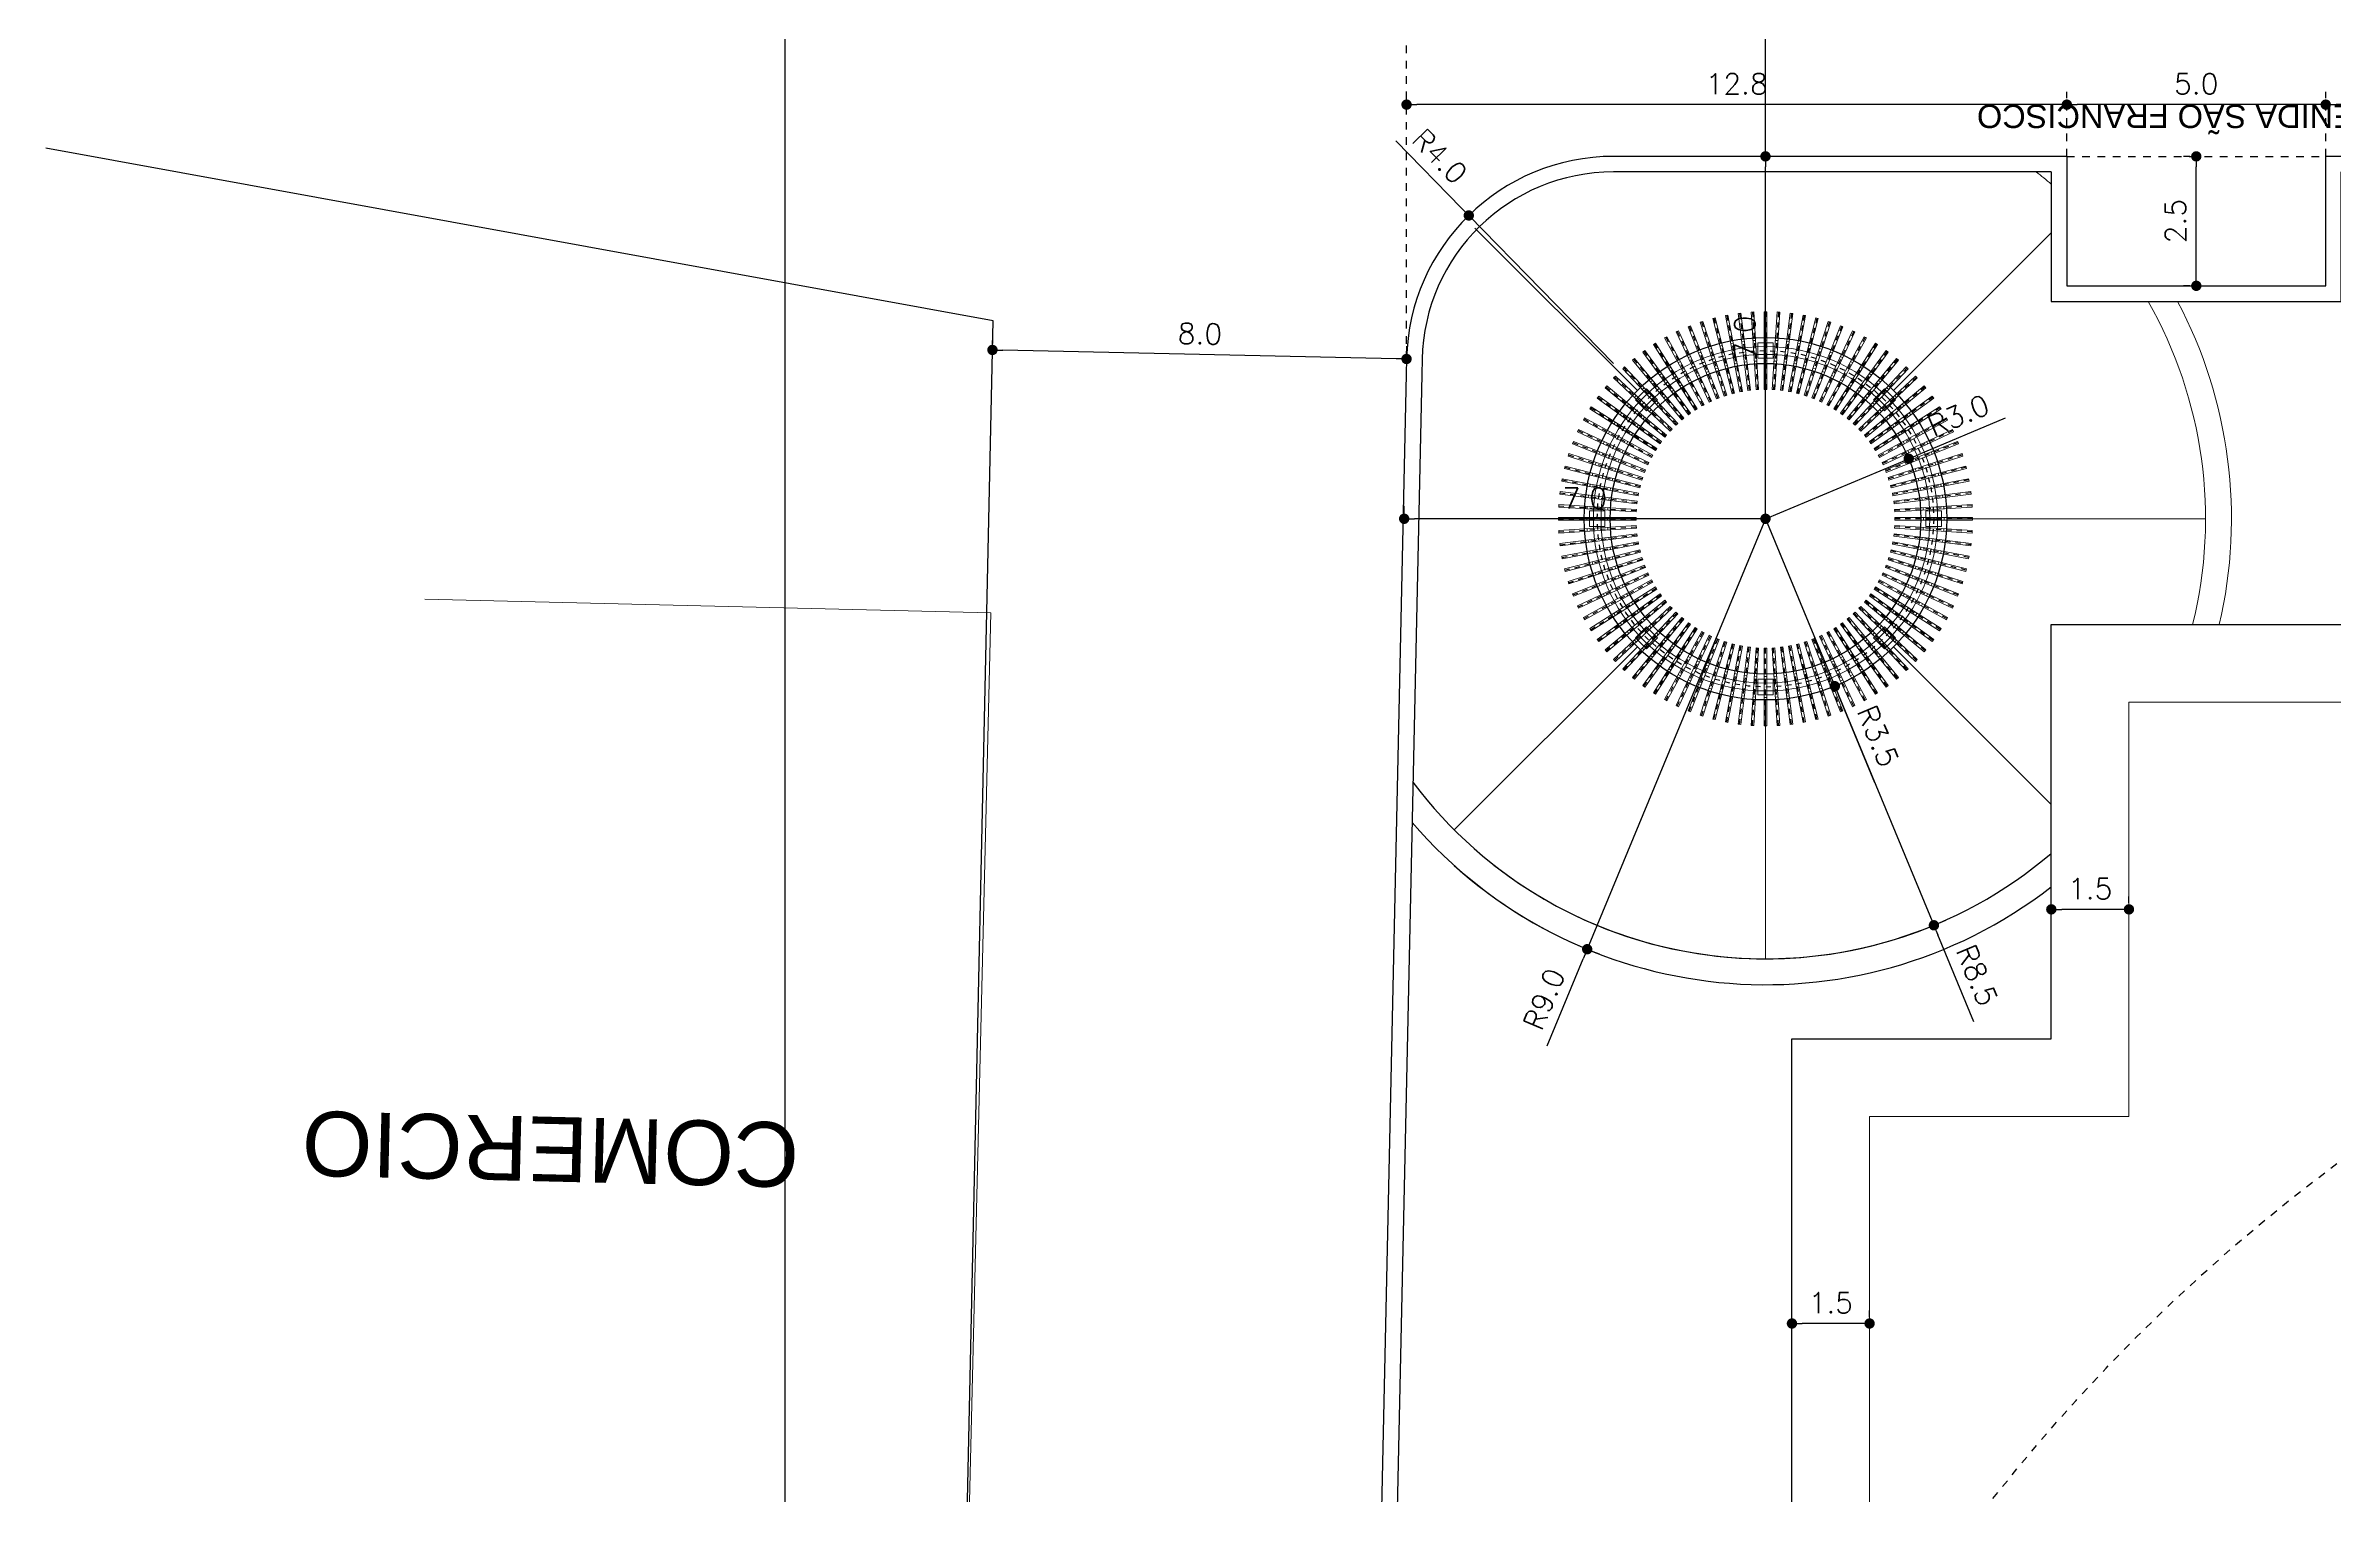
# Model space of a CAD drawing. Extents: x 387222 to 388513, y 9633222 to 9634061.
# Drawn here: x 388092.81 to 388137.01, y 9633385 to 9633412.99 of the extents above; entities that cross this region are included whole.
import ezdxf

# ---------------------------------------------------------------- set-up
doc = ezdxf.new("R2010")
doc.units = 0
doc.header["$LTSCALE"] = 0.049213
doc.header["$PDSIZE"] = -2.5
doc.linetypes.add('ACAD_PROJEÇÃO', pattern=[0.2, 0.1, -0.1])
doc.linetypes.add('CONTINUO', pattern=[0])
doc.layers.get('Defpoints').update_dxf_attribs({"color": 8})
for name, color, linetype in [('AI-Cotas', 12, 'Continuous'), ('BANCO', 2, 'Continuous'), ('Camada 1', 7, 'Continuous'), ('MEIO-FIO', 3, 'Continuous'), ('P2', 2, 'Continuous'), ('PROJEÇÃO', 8, 'ACAD_PROJEÇÃO')]:
    doc.layers.add(name, color=color, linetype=linetype)
for name, color, linetype, lineweight in [('ARQ_ALVENARIA', 1, 'Continuous', 0), ('ARQ_PISO', 7, 'Continuous', 13), ('Layout', 8, 'Continuous', 13), ('PERGOLA', 2, 'Continuous', 13), ('PILAR', 4, 'Continuous', 13), ('VIGA', 6, 'Continuous', 13)]:
    doc.layers.add(name, color=color, linetype=linetype, lineweight=lineweight)
doc.styles.add('RS200', font='romans.shx', dxfattribs={"height": 0.4})
doc.styles.add('RUA_200', font='arial.ttf', dxfattribs={"height": 0.45})
doc.styles.add('T7', font='arial.ttf')
doc.dimstyles.new('Cota 200', dxfattribs={"dimscale": 0.2, "dimtxt": 0.4, "dimasz": 1, "dimexe": 1.25, "dimexo": 0.625, "dimgap": 1, "dimtad": 1, "dimzin": 4, "dimdsep": 46, "dimtxsty": 'RS200', "dimblk": 'DOT', "dimcen": 0.1, "dimclrt": 2, "dimadec": 0, "dimazin": 0, "dimtfac": 1, "dimtix": 1, "dimtmove": 0, "dimatfit": 3, "dimldrblk": 'DOT', "dimfxl": 1, "dimarcsym": 0})

# ---------------------------------------------------------------- blocks, each defined once
blk = doc.blocks.new('_Dot')
at = {"color": 0, "linetype": 'ByBlock', "lineweight": -2}
blk.add_line((-0.5, 0), (-1, 0), dxfattribs=at)
at = {"color": 0, "linetype": 'ByBlock', "const_width": 0.5}
blk.add_lwpolyline([(-0.25, 0, 1), (0.25, 0, 1)], format="xyb", close=True, dxfattribs=at)
blk = doc.blocks.new('*D390')
at = {"layer": 'AI-Cotas', "color": 0, "lineweight": -2, "transparency": 16777216}
for p, q in [((388119.094, 9633411.983), (388119.094, 9633412.108)), ((388131.848, 9633411.983), (388131.848, 9633412.108)), ((388131.648, 9633411.858), (388119.294, 9633411.858))]:
    blk.add_line(p, q, dxfattribs=at)
at = {"layer": 'Defpoints', "color": 0, "transparency": 16777216}
for p in [(388119.094, 9633411.858), (388119.094, 9633411.858), (388131.848, 9633411.858)]:
    blk.add_point(p, dxfattribs=at)
at = {"layer": 'AI-Cotas', "color": 0, "lineweight": -2, "transparency": 16777216, "xscale": 0.2, "yscale": 0.2, "zscale": 0.2, "rotation": 180}
blk.add_blockref('_Dot', (388119.094, 9633411.858), dxfattribs=at)
at = {"layer": 'AI-Cotas', "color": 0, "lineweight": -2, "transparency": 16777216, "xscale": 0.2, "yscale": 0.2, "zscale": 0.2}
blk.add_blockref('_Dot', (388131.848, 9633411.858), dxfattribs=at)
at = {"layer": 'AI-Cotas', "color": 2, "transparency": 16777216, "insert": (388125.471, 9633412.258), "char_height": 0.4, "attachment_point": 5, "style": 'RS200'}
blk.add_mtext('12.8', dxfattribs=at)
blk = doc.blocks.new('A$C16AF3B07')
at = {"layer": 'Layout'}
for q in [(87.51, 10.935), (0, 0)]:
    blk.add_line((87.51, 0), q, dxfattribs=at)
at = {"layer": 'Layout', "insert": (76.323, 3.451), "char_height": 1.25, "width": 15.72225, "attachment_point": 1, "rotation": 90, "style": 'T7'}
blk.add_mtext('COMERCIO', dxfattribs=at)
blk = doc.blocks.new('*D329')
at = {"layer": 'AI-Cotas', "color": 0, "lineweight": -2, "transparency": 16777216}
for p, q in [((388119.048, 9633403.935), (388119.048, 9633404.108)), ((388126.027, 9633403.983), (388126.027, 9633404.108)), ((388125.827, 9633403.858), (388119.248, 9633403.858))]:
    blk.add_line(p, q, dxfattribs=at)
at = {"layer": 'Defpoints', "color": 0, "transparency": 16777216}
for p in [(388119.048, 9633403.858), (388119.048, 9633403.81), (388126.027, 9633403.858)]:
    blk.add_point(p, dxfattribs=at)
at = {"layer": 'AI-Cotas', "color": 0, "lineweight": -2, "transparency": 16777216, "xscale": 0.2, "yscale": 0.2, "zscale": 0.2, "rotation": 180}
blk.add_blockref('_Dot', (388119.048, 9633403.858), dxfattribs=at)
at = {"layer": 'AI-Cotas', "color": 0, "lineweight": -2, "transparency": 16777216, "xscale": 0.2, "yscale": 0.2, "zscale": 0.2}
blk.add_blockref('_Dot', (388126.027, 9633403.858), dxfattribs=at)
at = {"layer": 'AI-Cotas', "color": 2, "transparency": 16777216, "insert": (388122.538, 9633404.258), "char_height": 0.4, "attachment_point": 5, "style": 'RS200'}
blk.add_mtext('7.0', dxfattribs=at)
blk = doc.blocks.new('*D330')
at = {"layer": 'AI-Cotas', "color": 0, "lineweight": -2, "transparency": 16777216}
for p, q in [((388125.902, 9633410.858), (388125.777, 9633410.858)), ((388126.027, 9633404.058), (388126.027, 9633410.658)), ((388125.902, 9633403.858), (388125.777, 9633403.858))]:
    blk.add_line(p, q, dxfattribs=at)
at = {"layer": 'Defpoints', "color": 0, "transparency": 16777216}
for p in [(388126.027, 9633410.858), (388126.027, 9633410.858), (388126.027, 9633403.858)]:
    blk.add_point(p, dxfattribs=at)
at = {"layer": 'AI-Cotas', "color": 0, "lineweight": -2, "transparency": 16777216, "xscale": 0.2, "yscale": 0.2, "zscale": 0.2}
for p, rotation in [((388126.027, 9633410.858), 90), ((388126.027, 9633403.858), 270)]:
    blk.add_blockref('_Dot', p, dxfattribs=dict(at, rotation=rotation))
at = {"layer": 'AI-Cotas', "color": 2, "transparency": 16777216, "insert": (388125.627, 9633407.358), "char_height": 0.4, "attachment_point": 5, "rotation": 90, "style": 'RS200'}
blk.add_mtext('7.0', dxfattribs=at)
blk = doc.blocks.new('*D331')
at = {"layer": 'AI-Cotas', "color": 0, "lineweight": -2, "transparency": 16777216}
for p, q in [((388126.027, 9633403.858), (388127.367, 9633400.624)), ((388128.139, 9633398.759), (388127.443, 9633400.44))]:
    blk.add_line(p, q, dxfattribs=at)
at = {"layer": 'Defpoints', "color": 0, "transparency": 16777216}
for p in [(388126.027, 9633403.858), (388127.367, 9633400.624)]:
    blk.add_point(p, dxfattribs=at)
at = {"layer": 'AI-Cotas', "color": 0, "lineweight": -2, "transparency": 16777216, "xscale": 0.2, "yscale": 0.2, "zscale": 0.2, "rotation": 112.4999998514929}
blk.add_blockref('_Dot', (388127.367, 9633400.624), dxfattribs=at)
at = {"layer": 'AI-Cotas', "color": 2, "transparency": 16777216, "insert": (388128.199, 9633399.66), "char_height": 0.4, "attachment_point": 5, "rotation": 292.5, "style": 'RS200'}
blk.add_mtext('R3.5', dxfattribs=at)
blk = doc.blocks.new('*D332')
at = {"layer": 'AI-Cotas', "color": 0, "lineweight": -2, "transparency": 16777216}
for p, q in [((388130.656, 9633405.799), (388128.978, 9633405.096)), ((388126.027, 9633403.858), (388128.794, 9633405.018))]:
    blk.add_line(p, q, dxfattribs=at)
at = {"layer": 'Defpoints', "color": 0, "transparency": 16777216}
for p in [(388128.794, 9633405.018), (388126.027, 9633403.858)]:
    blk.add_point(p, dxfattribs=at)
at = {"layer": 'AI-Cotas', "color": 0, "lineweight": -2, "transparency": 16777216, "xscale": 0.2, "yscale": 0.2, "zscale": 0.2, "rotation": 202.7565136803524}
blk.add_blockref('_Dot', (388128.794, 9633405.018), dxfattribs=at)
at = {"layer": 'AI-Cotas', "color": 2, "transparency": 16777216, "insert": (388129.754, 9633405.855), "char_height": 0.4, "attachment_point": 5, "rotation": 22.7565, "style": 'RS200'}
blk.add_mtext('R3.0', dxfattribs=at)
blk = doc.blocks.new('*D333')
at = {"layer": 'AI-Cotas', "color": 0, "lineweight": -2, "transparency": 16777216}
for p, q in [((388126.027, 9633403.858), (388122.583, 9633395.543)), ((388121.81, 9633393.678), (388122.507, 9633395.358))]:
    blk.add_line(p, q, dxfattribs=at)
blk.add_arc((388126.027, 9633403.858), 9, 228.0638, 249.0915, dxfattribs=at)
at = {"layer": 'Defpoints', "color": 0, "transparency": 16777216}
for p in [(388126.027, 9633403.858), (388122.583, 9633395.543)]:
    blk.add_point(p, dxfattribs=at)
at = {"layer": 'AI-Cotas', "color": 0, "lineweight": -2, "transparency": 16777216, "xscale": 0.2, "yscale": 0.2, "zscale": 0.2, "rotation": 67.50000015053647}
blk.add_blockref('_Dot', (388122.583, 9633395.543), dxfattribs=at)
at = {"layer": 'AI-Cotas', "color": 2, "transparency": 16777216, "insert": (388121.751, 9633394.579), "char_height": 0.4, "attachment_point": 5, "rotation": 67.5, "style": 'RS200'}
blk.add_mtext('R9.0', dxfattribs=at)
blk = doc.blocks.new('*D334')
at = {"layer": 'AI-Cotas', "color": 0, "lineweight": -2, "transparency": 16777216}
for p, q in [((388126.027, 9633403.858), (388129.28, 9633396.005)), ((388130.053, 9633394.14), (388129.357, 9633395.82))]:
    blk.add_line(p, q, dxfattribs=at)
blk.add_arc((388126.027, 9633403.858), 8.5, 231.8971, 294.1852, dxfattribs=at)
at = {"layer": 'Defpoints', "color": 0, "transparency": 16777216}
for p in [(388126.027, 9633403.858), (388129.28, 9633396.005)]:
    blk.add_point(p, dxfattribs=at)
at = {"layer": 'AI-Cotas', "color": 0, "lineweight": -2, "transparency": 16777216, "xscale": 0.2, "yscale": 0.2, "zscale": 0.2, "rotation": 112.5000000193357}
blk.add_blockref('_Dot', (388129.28, 9633396.005), dxfattribs=at)
at = {"layer": 'AI-Cotas', "color": 2, "transparency": 16777216, "insert": (388130.112, 9633395.041), "char_height": 0.4, "attachment_point": 5, "rotation": 292.5, "style": 'RS200'}
blk.add_mtext('R8.5', dxfattribs=at)
blk = doc.blocks.new('*D367')
at = {"layer": 'AI-Cotas', "color": 0, "lineweight": -2, "transparency": 16777216}
for p, q in [((388118.884, 9633411.16), (388120.156, 9633409.86)), ((388123.093, 9633406.858), (388120.296, 9633409.717))]:
    blk.add_line(p, q, dxfattribs=at)
at = {"layer": 'Defpoints', "color": 0, "transparency": 16777216}
for p in [(388120.296, 9633409.717), (388123.093, 9633406.858)]:
    blk.add_point(p, dxfattribs=at)
at = {"layer": 'AI-Cotas', "color": 0, "lineweight": -2, "transparency": 16777216, "xscale": 0.2, "yscale": 0.2, "zscale": 0.2, "rotation": 314.377502641365}
blk.add_blockref('_Dot', (388120.296, 9633409.717), dxfattribs=at)
at = {"layer": 'AI-Cotas', "color": 2, "transparency": 16777216, "insert": (388119.736, 9633410.861), "char_height": 0.4, "attachment_point": 5, "rotation": 314.3775, "style": 'RS200'}
blk.add_mtext('R4.0', dxfattribs=at)
blk = doc.blocks.new('*D375')
at = {"layer": 'AI-Cotas', "color": 0, "lineweight": -2, "transparency": 16777216}
for p, q in [((388111.099, 9633407.244), (388111.102, 9633407.369)), ((388118.894, 9633406.949), (388111.296, 9633407.114)), ((388119.097, 9633407.07), (388119.1, 9633407.195))]:
    blk.add_line(p, q, dxfattribs=at)
at = {"layer": 'Defpoints', "color": 0, "transparency": 16777216}
for p in [(388111.096, 9633407.119), (388111.096, 9633407.119), (388119.094, 9633406.945)]:
    blk.add_point(p, dxfattribs=at)
at = {"layer": 'AI-Cotas', "color": 0, "lineweight": -2, "transparency": 16777216, "xscale": 0.2, "yscale": 0.2, "zscale": 0.2}
for p, rotation in [((388111.096, 9633407.119), 178.755005676663), ((388119.094, 9633406.945), 358.755005676663)]:
    blk.add_blockref('_Dot', p, dxfattribs=dict(at, rotation=rotation))
at = {"layer": 'AI-Cotas', "color": 2, "transparency": 16777216, "insert": (388115.104, 9633407.432), "char_height": 0.4, "attachment_point": 5, "rotation": 358.755, "style": 'RS200'}
blk.add_mtext('8.0', dxfattribs=at)
blk = doc.blocks.new('*D376')
at = {"layer": 'AI-Cotas', "color": 0, "lineweight": -2, "transparency": 16777216}
for p, q in [((388125.902, 9633418.858), (388125.777, 9633418.858)), ((388126.027, 9633411.058), (388126.027, 9633418.658)), ((388125.902, 9633410.858), (388125.777, 9633410.858))]:
    blk.add_line(p, q, dxfattribs=at)
at = {"layer": 'Defpoints', "color": 0, "transparency": 16777216}
for p in [(388126.027, 9633418.858), (388126.027, 9633418.858), (388126.027, 9633410.858)]:
    blk.add_point(p, dxfattribs=at)
at = {"layer": 'AI-Cotas', "color": 0, "lineweight": -2, "transparency": 16777216, "xscale": 0.2, "yscale": 0.2, "zscale": 0.2}
for p, rotation in [((388126.027, 9633418.858), 90), ((388126.027, 9633410.858), 270)]:
    blk.add_blockref('_Dot', p, dxfattribs=dict(at, rotation=rotation))
at = {"layer": 'AI-Cotas', "color": 2, "transparency": 16777216, "insert": (388125.627, 9633414.858), "char_height": 0.4, "attachment_point": 5, "rotation": 90, "style": 'RS200'}
blk.add_mtext('8.0', dxfattribs=at)
blk = doc.blocks.new('*D388')
at = {"layer": 'AI-Cotas', "color": 0, "lineweight": -2, "transparency": 16777216}
for p, q in [((388136.848, 9633411.983), (388136.848, 9633412.108)), ((388144.248, 9633411.983), (388144.248, 9633412.108)), ((388144.048, 9633411.858), (388137.048, 9633411.858))]:
    blk.add_line(p, q, dxfattribs=at)
at = {"layer": 'Defpoints', "color": 0, "transparency": 16777216}
for p in [(388136.848, 9633411.858), (388136.848, 9633411.858), (388144.248, 9633411.858)]:
    blk.add_point(p, dxfattribs=at)
at = {"layer": 'AI-Cotas', "color": 0, "lineweight": -2, "transparency": 16777216, "xscale": 0.2, "yscale": 0.2, "zscale": 0.2, "rotation": 180}
blk.add_blockref('_Dot', (388136.848, 9633411.858), dxfattribs=at)
at = {"layer": 'AI-Cotas', "color": 0, "lineweight": -2, "transparency": 16777216, "xscale": 0.2, "yscale": 0.2, "zscale": 0.2}
blk.add_blockref('_Dot', (388144.248, 9633411.858), dxfattribs=at)
at = {"layer": 'AI-Cotas', "color": 2, "transparency": 16777216, "insert": (388140.548, 9633412.258), "char_height": 0.4, "attachment_point": 5, "style": 'RS200'}
blk.add_mtext('7.4', dxfattribs=at)
blk = doc.blocks.new('*D389')
at = {"layer": 'AI-Cotas', "color": 0, "lineweight": -2, "transparency": 16777216}
for p, q in [((388131.848, 9633411.983), (388131.848, 9633412.108)), ((388136.848, 9633411.983), (388136.848, 9633412.108)), ((388136.648, 9633411.858), (388132.048, 9633411.858))]:
    blk.add_line(p, q, dxfattribs=at)
at = {"layer": 'Defpoints', "color": 0, "transparency": 16777216}
for p in [(388131.848, 9633411.858), (388131.848, 9633411.858), (388136.848, 9633411.858)]:
    blk.add_point(p, dxfattribs=at)
at = {"layer": 'AI-Cotas', "color": 0, "lineweight": -2, "transparency": 16777216, "xscale": 0.2, "yscale": 0.2, "zscale": 0.2, "rotation": 180}
blk.add_blockref('_Dot', (388131.848, 9633411.858), dxfattribs=at)
at = {"layer": 'AI-Cotas', "color": 0, "lineweight": -2, "transparency": 16777216, "xscale": 0.2, "yscale": 0.2, "zscale": 0.2}
blk.add_blockref('_Dot', (388136.848, 9633411.858), dxfattribs=at)
at = {"layer": 'AI-Cotas', "color": 2, "transparency": 16777216, "insert": (388134.348, 9633412.258), "char_height": 0.4, "attachment_point": 5, "style": 'RS200'}
blk.add_mtext('5.0', dxfattribs=at)
blk = doc.blocks.new('*D392')
at = {"layer": 'AI-Cotas', "color": 0, "lineweight": -2, "transparency": 16777216}
for p, q in [((388134.223, 9633410.858), (388134.098, 9633410.858)), ((388134.348, 9633408.558), (388134.348, 9633410.658)), ((388134.223, 9633408.358), (388134.098, 9633408.358))]:
    blk.add_line(p, q, dxfattribs=at)
at = {"layer": 'Defpoints', "color": 0, "transparency": 16777216}
for p in [(388134.348, 9633410.858), (388134.348, 9633410.858), (388134.348, 9633408.358)]:
    blk.add_point(p, dxfattribs=at)
at = {"layer": 'AI-Cotas', "color": 0, "lineweight": -2, "transparency": 16777216, "xscale": 0.2, "yscale": 0.2, "zscale": 0.2}
for p, rotation in [((388134.348, 9633410.858), 90), ((388134.348, 9633408.358), 270)]:
    blk.add_blockref('_Dot', p, dxfattribs=dict(at, rotation=rotation))
at = {"layer": 'AI-Cotas', "color": 2, "transparency": 16777216, "insert": (388133.948, 9633409.608), "char_height": 0.4, "attachment_point": 5, "rotation": 90, "style": 'RS200'}
blk.add_mtext('2.5', dxfattribs=at)
blk = doc.blocks.new('*D399')
at = {"layer": 'AI-Cotas', "color": 0, "lineweight": -2, "transparency": 16777216}
for p, q in [((388131.548, 9633396.438), (388131.548, 9633396.563)), ((388133.048, 9633396.438), (388133.048, 9633396.563)), ((388132.848, 9633396.313), (388131.748, 9633396.313))]:
    blk.add_line(p, q, dxfattribs=at)
at = {"layer": 'Defpoints', "color": 0, "transparency": 16777216}
for p in [(388131.548, 9633396.313), (388131.548, 9633396.313), (388133.048, 9633396.313)]:
    blk.add_point(p, dxfattribs=at)
at = {"layer": 'AI-Cotas', "color": 0, "lineweight": -2, "transparency": 16777216, "xscale": 0.2, "yscale": 0.2, "zscale": 0.2, "rotation": 180}
blk.add_blockref('_Dot', (388131.548, 9633396.313), dxfattribs=at)
at = {"layer": 'AI-Cotas', "color": 0, "lineweight": -2, "transparency": 16777216, "xscale": 0.2, "yscale": 0.2, "zscale": 0.2}
blk.add_blockref('_Dot', (388133.048, 9633396.313), dxfattribs=at)
at = {"layer": 'AI-Cotas', "color": 2, "transparency": 16777216, "insert": (388132.298, 9633396.713), "char_height": 0.4, "attachment_point": 5, "style": 'RS200'}
blk.add_mtext('1.5', dxfattribs=at)
blk = doc.blocks.new('*D400')
at = {"layer": 'AI-Cotas', "color": 0, "lineweight": -2, "transparency": 16777216}
for p, q in [((388126.538, 9633388.438), (388126.538, 9633388.563)), ((388128.038, 9633388.438), (388128.038, 9633388.563)), ((388127.838, 9633388.313), (388126.738, 9633388.313))]:
    blk.add_line(p, q, dxfattribs=at)
at = {"layer": 'Defpoints', "color": 0, "transparency": 16777216}
for p in [(388126.538, 9633388.313), (388126.538, 9633388.313), (388128.038, 9633388.313)]:
    blk.add_point(p, dxfattribs=at)
at = {"layer": 'AI-Cotas', "color": 0, "lineweight": -2, "transparency": 16777216, "xscale": 0.2, "yscale": 0.2, "zscale": 0.2, "rotation": 180}
blk.add_blockref('_Dot', (388126.538, 9633388.313), dxfattribs=at)
at = {"layer": 'AI-Cotas', "color": 0, "lineweight": -2, "transparency": 16777216, "xscale": 0.2, "yscale": 0.2, "zscale": 0.2}
blk.add_blockref('_Dot', (388128.038, 9633388.313), dxfattribs=at)
at = {"layer": 'AI-Cotas', "color": 2, "transparency": 16777216, "insert": (388127.288, 9633388.713), "char_height": 0.4, "attachment_point": 5, "style": 'RS200'}
blk.add_mtext('1.5', dxfattribs=at)
blk = doc.blocks.new('Pergola')
at = {"layer": 'PERGOLA'}
blk.add_lwpolyline([(0.025, 0.75), (-0.025, 0.75), (-0.025, -0.75), (0.025, -0.75)], close=True, dxfattribs=at)
for points in [[(-0.025, 0.2), (0.025, 0.2)], [(-0.025, -0.2), (0.025, -0.2)]]:
    blk.add_lwpolyline(points, dxfattribs=at)
at = {"layer": 'PROJEÇÃO'}
blk.add_lwpolyline([(0, 0.75), (0, -0.75)], dxfattribs=at)
blk = doc.blocks.new('CAR 02')
blk.add_lwpolyline([(0, -3.1), (0, -3.4)])
blk.add_point((0, 0))
at = {"layer": 'BANCO'}
for radius in [3.5, 3]:
    blk.add_circle((0, 0), radius, dxfattribs=at)
at = {"layer": 'PERGOLA'}
blk.add_lwpolyline([(0.477, -3.972), (0.526, -3.965), (0.338, -2.477), (0.289, -2.483)], close=True, dxfattribs=at)
for points in [[(0.407, -3.023), (0.357, -3.029)], [(0.457, -3.42), (0.408, -3.426)]]:
    blk.add_lwpolyline(points, dxfattribs=at)
at = {"layer": 'PILAR'}
for points in [[(-0.15, 3.1), (0.15, 3.1), (0.15, 3.4), (-0.15, 3.4)], [(-2.298, 2.086), (-2.086, 2.298), (-2.298, 2.51), (-2.51, 2.298)], [(2.086, 2.298), (2.298, 2.086), (2.51, 2.298), (2.298, 2.51)], [(-3.1, -0.15), (-3.1, 0.15), (-3.4, 0.15), (-3.4, -0.15)], [(3.1, 0.15), (3.1, -0.15), (3.4, -0.15), (3.4, 0.15)], [(-2.086, -2.298), (-2.298, -2.086), (-2.51, -2.298), (-2.298, -2.51)], [(2.298, -2.086), (2.086, -2.298), (2.298, -2.51), (2.51, -2.298)], [(0.15, -3.1), (-0.15, -3.1), (-0.15, -3.4), (0.15, -3.4)]]:
    blk.add_lwpolyline(points, close=True, dxfattribs=at)
at = {"layer": 'PROJEÇÃO'}
blk.add_lwpolyline([(0.501, -3.968), (0.313, -2.48)], dxfattribs=at)
blk.add_circle((0, 0), 3.25, dxfattribs=at)
at = {"layer": 'VIGA'}
for radius in [3.325, 3.175]:
    blk.add_circle((0, 0), radius, dxfattribs=at)
at = {"layer": 'PERGOLA'}
for p, rotation in [((-0.204, 3.244), 3.600000000000009), ((0.204, 3.244), 356.4), ((-1.384, 2.941), 25.20000000000001), ((-1.196, 3.022), 21.6), ((-1.004, 3.091), 18), ((-0.808, 3.148), 14.4), ((-0.609, 3.192), 10.80000000000001), ((-0.407, 3.224), 7.200000000000002), ((0.407, 3.224), 352.8000000000001), ((0.609, 3.192), 349.2000000000001), ((0.808, 3.148), 345.6), ((1.004, 3.091), 342), ((1.196, 3.022), 338.4), ((1.384, 2.941), 334.8), ((-2.072, 2.504), 39.60000000000002), ((-1.91, 2.629), 36.00000000000001), ((-1.741, 2.744), 32.39999999999999), ((-1.566, 2.848), 28.8), ((1.566, 2.848), 331.2), ((1.741, 2.744), 327.6000000000001), ((1.91, 2.629), 324), ((2.072, 2.504), 320.4), ((-2.369, 2.225), 46.79999999999999), ((-2.225, 2.369), 43.20000000000002), ((2.225, 2.369), 316.8000000000001), ((2.369, 2.225), 313.2), ((-2.629, 1.91), 54.00000000000001), ((-2.504, 2.072), 50.40000000000002), ((2.504, 2.072), 309.6), ((2.629, 1.91), 306.0000000000001), ((-2.848, 1.566), 61.20000000000001), ((-2.744, 1.741), 57.60000000000002), ((2.744, 1.741), 302.4), ((2.848, 1.566), 298.8), ((-3.022, 1.196), 68.40000000000002), ((-2.941, 1.384), 64.79999999999998), ((2.941, 1.384), 295.2), ((3.022, 1.196), 291.6), ((-3.148, 0.808), 75.60000000000001), ((-3.091, 1.004), 72), ((3.091, 1.004), 288), ((3.148, 0.808), 284.4), ((-3.224, 0.407), 82.8), ((-3.192, 0.609), 79.20000000000002), ((3.192, 0.609), 280.8), ((3.224, 0.407), 277.2), ((-3.25, 0), 90), ((-3.244, 0.204), 86.40000000000002), ((3.244, 0.204), 273.6), ((3.25, 0), 270), ((-3.244, -0.204), 93.60000000000001), ((-3.224, -0.407), 97.2), ((3.224, -0.407), 262.8), ((3.244, -0.204), 266.4), ((-3.192, -0.609), 100.8), ((-3.148, -0.808), 104.4), ((-3.091, -1.004), 108), ((3.091, -1.004), 252), ((3.148, -0.808), 255.6), ((3.192, -0.609), 259.1999999999999), ((-3.022, -1.196), 111.6), ((-2.941, -1.384), 115.2), ((-2.848, -1.566), 118.8), ((-2.744, -1.741), 122.4), ((2.744, -1.741), 237.6), ((2.848, -1.566), 241.2), ((2.941, -1.384), 244.8), ((3.022, -1.196), 248.4), ((-2.629, -1.91), 126), ((-2.504, -2.072), 129.6), ((-2.369, -2.225), 133.2), ((2.369, -2.225), 226.8), ((2.504, -2.072), 230.4), ((2.629, -1.91), 234), ((-2.225, -2.369), 136.8), ((-2.072, -2.504), 140.4), ((-1.91, -2.629), 144), ((-1.741, -2.744), 147.6), ((-1.566, -2.848), 151.2), ((1.566, -2.848), 208.8), ((1.741, -2.744), 212.4), ((1.91, -2.629), 216), ((2.072, -2.504), 219.6), ((2.225, -2.369), 223.2), ((-1.384, -2.941), 154.8), ((-1.196, -3.022), 158.4), ((-1.004, -3.091), 162), ((-0.808, -3.148), 165.6), ((-0.609, -3.192), 169.2), ((-0.407, -3.224), 172.8), ((-0.204, -3.244), 176.4), ((0, -3.25), 180), ((0.204, -3.244), 183.5999999999999), ((0.609, -3.192), 190.8), ((0.808, -3.148), 194.4), ((1.004, -3.091), 198), ((1.196, -3.022), 201.6), ((1.384, -2.941), 205.2)]:
    blk.add_blockref('Pergola', p, dxfattribs=dict(at, rotation=rotation))
blk.add_blockref('Pergola', (0, 3.25), dxfattribs=at)

msp = doc.modelspace()

# ---------------------------------------------------------------- linework, layer by layer
msp.add_lwpolyline([(388171.089, 9633432.609), (388171.089, 9633308.609), (388107.089, 9633308.609), (388107.089, 9633432.609)], close=True)
at = {"layer": 'ARQ_ALVENARIA'}
msp.add_lwpolyline([(388153.058, 9633384.313), (388145.548, 9633384.313), (388145.548, 9633364.313), (388135.548, 9633364.313), (388135.548, 9633384.313), (388128.038, 9633384.313), (388128.038, 9633392.313), (388133.048, 9633392.313), (388133.048, 9633400.313), (388148.048, 9633400.313), (388148.048, 9633392.313), (388153.058, 9633392.313)], close=True, dxfattribs=at)
at = {"layer": 'ARQ_PISO'}
for points in [[(388126.027, 9633407.358), (388126.027, 9633410.558)], [(388123.552, 9633406.333), (388120.411, 9633409.474)], [(388128.502, 9633406.333), (388131.548, 9633409.379)], [(388122.527, 9633403.858), (388119.348, 9633403.858)], [(388129.527, 9633403.858), (388134.527, 9633403.858)], [(388123.552, 9633401.383), (388120.017, 9633397.848)], [(388128.502, 9633401.383), (388131.548, 9633398.337)], [(388126.027, 9633400.358), (388126.027, 9633395.358)]]:
    msp.add_lwpolyline(points, dxfattribs=at)
for radius in [3.5, 3]:
    msp.add_circle((388126.027, 9633403.858), radius, dxfattribs=at)
for radius, start, end in [(8.5, 49.4937, 52.0209), (8.5, 346.0815, 29.6116), (9, 346.869, 27.8181)]:
    msp.add_arc((388126.027, 9633403.858), radius, start, end, dxfattribs=at)
at = {"layer": 'Camada 1'}
for radius, start, end in [(8.5, 216.7522, 310.5063), (9, 220.6594, 307.8391)]:
    msp.add_arc((388126.027, 9633403.858), radius, start, end, dxfattribs=at)
at = {"layer": 'MEIO-FIO'}
for points in [[(388181.05, 9633312.819), (388109.155, 9633314.552), (388110.018, 9633358.394), (388110.175, 9633364.955), (388110.601, 9633384.311), (388111.108, 9633407.68), (388092.811, 9633411.015)], [(388131.548, 9633410.558), (388131.548, 9633408.058), (388137.148, 9633408.058), (388137.148, 9633410.558)], [(388131.848, 9633410.858), (388131.848, 9633408.358), (388136.848, 9633408.358), (388136.848, 9633410.858)], [(388144.248, 9633410.858), (388136.848, 9633410.858)]]:
    msp.add_lwpolyline(points, dxfattribs=at)
for points in [[(388131.848, 9633410.858), (388123.093, 9633410.858, 0.407863), (388119.094, 9633406.945), (388118.599, 9633384.135), (388118.173, 9633364.772), (388118.016, 9633358.219), (388117.388, 9633326.34, 0.412923), (388121.291, 9633322.262), (388156.846, 9633321.405, 0.425435), (388160.942, 9633325.46), (388160.74, 9633339.833)], [(388131.548, 9633410.558), (388123.093, 9633410.558, 0.407863), (388119.394, 9633406.938), (388118.899, 9633384.129), (388118.473, 9633364.765), (388118.316, 9633358.213), (388117.688, 9633326.334, 0.412923), (388121.298, 9633322.562), (388156.854, 9633321.705, 0.425435), (388160.642, 9633325.456), (388160.442, 9633339.706)]]:
    msp.add_lwpolyline(points, format="xyb", dxfattribs=at)
at = {"layer": 'P2'}
msp.add_lwpolyline([(388131.248, 9633382.813), (388126.538, 9633382.813), (388126.538, 9633393.813), (388131.548, 9633393.813), (388131.548, 9633401.813), (388149.548, 9633401.813), (388149.548, 9633393.813), (388154.558, 9633393.813), (388154.558, 9633382.813), (388149.848, 9633382.813)], dxfattribs=at)
at = {"layer": 'PROJEÇÃO', "ltscale": 30}
for points in [[(388119.094, 9633406.945), (388119.094, 9633426.513)], [(388131.848, 9633410.858), (388131.848, 9633411.858)], [(388136.848, 9633410.858), (388136.848, 9633411.858)], [(388131.848, 9633410.858), (388136.848, 9633410.858)]]:
    msp.add_lwpolyline(points, dxfattribs=at)
msp.add_circle((388158.303, 9633362.957), 35.5, dxfattribs=at)

# ---------------------------------------------------------------- block references
at = {"rotation": 90}
msp.add_blockref('CAR 02', (388126.027, 9633403.858), dxfattribs=at)
at = {"layer": 'Camada 1', "rotation": 88.62856920070963}
msp.add_blockref('A$C16AF3B07', (388108.969, 9633314.557), dxfattribs=at)

# ---------------------------------------------------------------- texts
at = {"color": 0, "linetype": 'CONTINUO', "style": 'RUA_200'}
msp.add_text('AVENIDA SÃO FRANCISCO', height=0.45, rotation=180, dxfattribs=at).set_placement((388138.249, 9633411.856))

# ---------------------------------------------------------------- dimensions: what is measured, and where the dimension line sits
at = {"layer": 'AI-Cotas'}
for base, p1, p2, angle, picture, middle in [((388126.027, 9633418.858), (388126.027, 9633410.858), (388126.027, 9633418.858), 90, '*D376', (388125.627, 9633414.858)), ((388119.094, 9633411.858), (388131.848, 9633411.858), (388119.094, 9633411.858), 180, '*D390', (388125.471, 9633412.258)), ((388131.848, 9633411.858), (388136.848, 9633411.858), (388131.848, 9633411.858), 180, '*D389', (388134.348, 9633412.258)), ((388136.848, 9633411.858), (388144.248, 9633411.858), (388136.848, 9633411.858), 180, '*D388', (388140.548, 9633412.258)), ((388126.027, 9633410.858), (388126.027, 9633403.858), (388126.027, 9633410.858), 90, '*D330', (388125.627, 9633407.358)), ((388134.348, 9633410.858), (388134.348, 9633408.358), (388134.348, 9633410.858), 90, '*D392', (388133.948, 9633409.608)), ((388119.048, 9633403.858), (388126.027, 9633403.858), (388119.048, 9633403.81), 180, '*D329', (388122.538, 9633404.258)), ((388131.548, 9633396.313), (388133.048, 9633396.313), (388131.548, 9633396.313), 180, '*D399', (388132.298, 9633396.713)), ((388126.538, 9633388.313), (388128.038, 9633388.313), (388126.538, 9633388.313), 180, '*D400', (388127.288, 9633388.713))]:
    dim = msp.add_linear_dim(base=base, p1=p1, p2=p2, angle=angle, dimstyle='Cota 200', override={"dimdec": 1}, dxfattribs=at)
    dim.commit()
    dim.dimension.update_dxf_attribs({"geometry": picture, "text_midpoint": middle})
for center, mpoint, picture, middle in [((388123.093, 9633406.858), (388120.296, 9633409.717), '*D367', (388119.736, 9633410.861)), ((388126.027, 9633403.858), (388128.794, 9633405.018), '*D332', (388129.754, 9633405.855)), ((388126.027, 9633403.858), (388122.583, 9633395.543), '*D333', (388121.751, 9633394.579)), ((388126.027, 9633403.858), (388129.28, 9633396.005), '*D334', (388130.112, 9633395.041)), ((388126.027, 9633403.858), (388127.367, 9633400.624), '*D331', (388128.199, 9633399.66))]:
    dim = msp.add_radius_dim(center=center, mpoint=mpoint, dimstyle='Cota 200', override={"dimdec": 1}, dxfattribs=at)
    dim.commit()
    dim.dimension.update_dxf_attribs({"geometry": picture, "text_midpoint": middle})
dim = msp.add_aligned_dim(p1=(388119.094, 9633406.945), p2=(388111.096, 9633407.119), distance=0, dimstyle='Cota 200', override={"dimdec": 1}, dxfattribs=at)
dim.commit()
dim.dimension.update_dxf_attribs({"geometry": '*D375', "text_midpoint": (388115.104, 9633407.432)})

doc.saveas('drawing.dxf')
